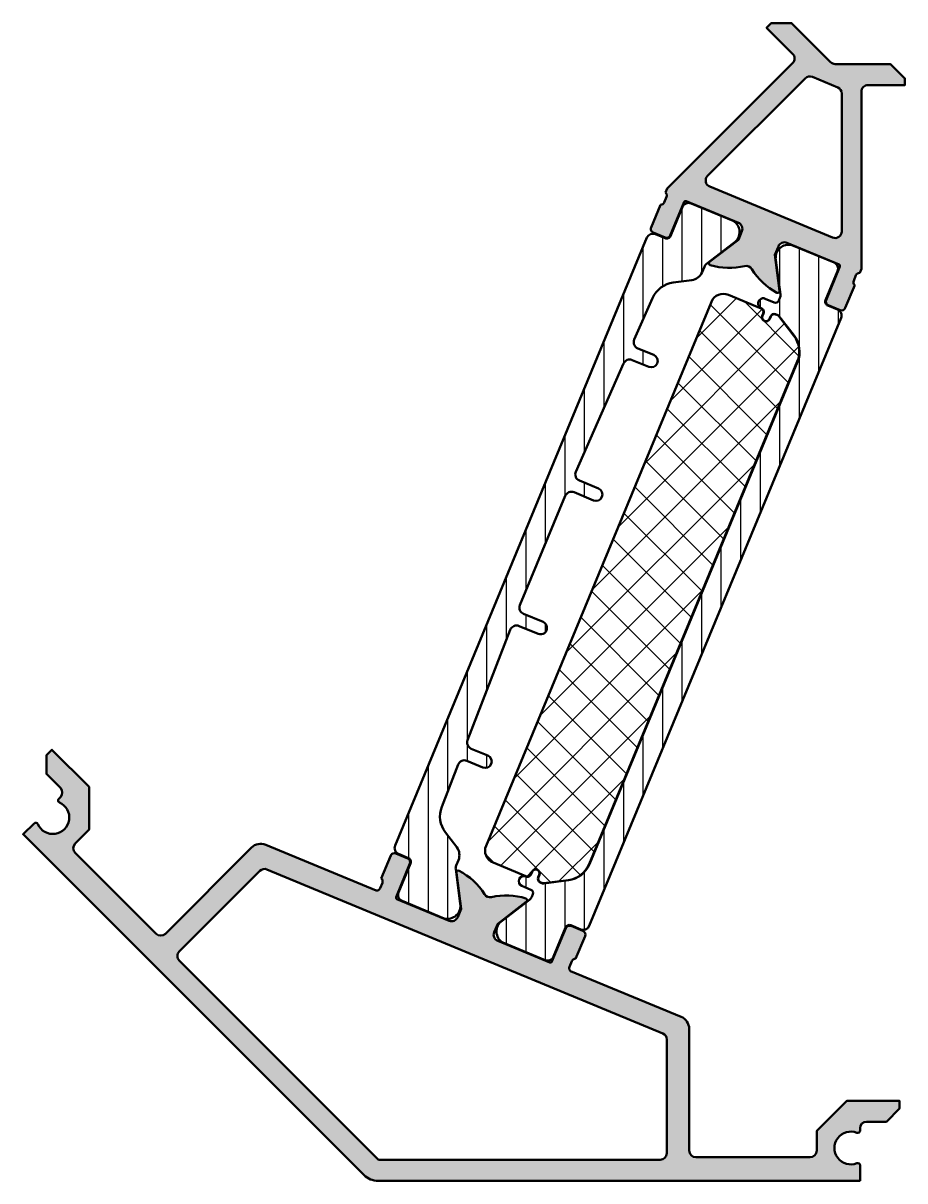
# Model space of a CAD drawing. Extents: x -26.4 to 40.7, y 0 to 88.1.
import ezdxf

# ---------------------------------------------------------------- set-up
doc = ezdxf.new("R2010")
doc.units = 0
for name, color, linetype, lineweight in [('0S-Alu contour', 7, 'Continuous', 50), ('0S-Alu hatch', 252, 'Continuous', 25), ('0S-Plastic contour', 254, 'Continuous', 50), ('0S-Plastic hatch', 253, 'Continuous', 25), ('0S-PT contour', 91, 'Continuous', 50), ('0S-PT hatch', 103, 'Continuous', 25)]:
    doc.layers.add(name, color=color, linetype=linetype, lineweight=lineweight)
pattern_1 = [(90, (0, 0), (-1.4859, 0), [])]

# ---------------------------------------------------------------- blocks, each defined once
blk = doc.blocks.new('445470__612EEEDC_A494_4BDE_9904_10E72010CEE4_')
at = {"layer": '0S-Alu hatch'}
h = blk.add_hatch(color=256, dxfattribs=at)
edge = h.paths.add_edge_path()
edge.add_line((37.30184719757453, -1.7197408e-09), (37.3018471975745, 1.174499798120635))
edge.add_arc((37.1263469974147, 1.174499798120635), 0.1755002001598029, 0, 111.5886820242371)
edge.add_ellipse((36.60184719757451, 2.499999998280259), major_axis=(-1.249999999999984, 0), ratio=1, start_angle=-111.58868202419109, end_angle=111.5886820242334, ccw=False)
edge.add_arc((37.12634699741399, 3.825500198440963), 0.1755002001605328, 248.4113179758086, 360)
edge.add_line((37.30184719757452, 3.825500198440948), (37.30184719757453, 3.999999998280287))
edge.add_ellipse((37.80184719757456, 3.999999998280244), major_axis=(-0.5000000000000214, 0), ratio=1, start_angle=270, end_angle=360, ccw=False)
edge.add_line((37.80184719757456, 4.499999998280266), (39.30184719757451, 4.499999998280259))
edge.add_line((39.30184719757451, 4.499999998280259), (40.30184719757452, 5.499999998280259))
edge.add_line((40.30184719757452, 5.499999998280259), (40.30184719757449, 6.099999998280267))
edge.add_line((40.30184719757449, 6.099999998280267), (36.30184719757446, 6.099999998280281))
edge.add_line((36.30184719757446, 6.099999998280281), (34.00184719757448, 3.799999998280284))
edge.add_line((34.00184719757448, 3.799999998280284), (34.00184719757455, 2.29999999828027))
edge.add_ellipse((33.50184719757456, 2.299999998280242), major_axis=(-0.4999999999999929, 0), ratio=1, start_angle=90, end_angle=180, ccw=False)
edge.add_line((33.50184719757456, 1.799999998280249), (24.80184719757443, 1.799999998280284))
edge.add_ellipse((24.80184719757443, 2.299999998280298), major_axis=(-0.5000000000000142, 0), ratio=1, start_angle=0, end_angle=90, ccw=False)
edge.add_line((24.30184719757442, 2.299999998280298), (24.30184719757437, 11.56371112071816))
edge.add_arc((23.30184719757438, 11.56371112071816), 0.9999999999999964, 0, 67.49999999999982)
edge.add_line((23.68453062993947, 12.48759065322945), (15.27616216438572, 15.97045090909206))
edge.add_ellipse((15.45137324213502, 16.18743830660126), major_axis=(-0.2788950563274437, 0), ratio=1, start_angle=-23.66458937425972, end_angle=51.08012358051002, ccw=False)
edge.add_line((15.19593023820536, 16.29938170384862), (15.36951314702523, 16.71844791651773))
edge.add_ellipse((15.6293199134585, 16.61695948393134), major_axis=(-0.2789255417371439, 0), ratio=1, start_angle=263.924594555353, end_angle=338.6628700729037, ccw=False)
edge.add_line((15.65884062186292, 16.89431843116157), (16.37828968423032, 18.63122211496552))
edge.add_arc((16.10112582447693, 18.74602714467504), 0.299999999999996, 337.5000000000021, 427.5000000000005)
edge.add_line((16.21593085418645, 19.02319100442842), (15.31055263843613, 19.39821094046938))
edge.add_arc((15.19574760872662, 19.121047080716), 0.2999999999999974, 67.50000000000145, 157.5000000000022)
edge.add_line((14.91858374897323, 19.23585211042551), (13.86237824101244, 16.68594644845342))
edge.add_ellipse((13.75151269711111, 16.73186846033722), major_axis=(-0.1199999999999743, 0), ratio=1, start_angle=67.49999999999812, end_angle=157.4999999999988, ccw=False)
edge.add_line((13.7055906852273, 16.62100291643589), (9.732884969317997, 18.26655150328267))
edge.add_ellipse((9.924226685500525, 18.72849126953828), major_axis=(-0.4999999999999637, 0), ratio=1, start_angle=-22.500000000009322, end_angle=67.5000000000004, ccw=False)
edge.add_line((9.462286919244946, 18.91983298572089), (9.730165321900598, 19.56654865847875))
edge.add_line((9.730165321900598, 19.56654865847875), (11.92219339370405, 21.248550956381))
edge.add_arc((11.83811139622709, 21.35812874889215), 0.1381197846484458, 307.499999999998, 432.5380794378074)
edge.add_arc((10.37919785081484, 16.72030053997366), 5.000000000000055, 72.53807943780286, 102.935708106938)
edge.add_ellipse((9.14798123110016, 22.08072082530007), major_axis=(-0.4999999999999933, 0), ratio=1, start_angle=32.06429189306078, end_angle=102.93570810693888, ccw=False)
edge.add_arc((4.486990076426141, 19.16093291244586), 4.999999999999917, 32.06429189306046, 62.46192056219539)
edge.add_arc((6.734822191804819, 23.4719803500761), 0.138119784648442, 62.46192056219066, 187.5000000000035)
edge.add_line((6.597884041061065, 23.45395210051568), (6.958526724366456, 20.71459895557416))
edge.add_line((6.958526724366456, 20.71459895557416), (6.690648321710997, 20.0678832828162))
edge.add_ellipse((6.228708555455351, 20.25922499899868), major_axis=(-0.4999999999999775, 0), ratio=1, start_angle=67.49999999999858, end_angle=157.5000000000073, ccw=False)
edge.add_line((6.037366839272802, 19.79728523274306), (2.064661123363523, 21.44283381958979))
edge.add_ellipse((2.110583135247327, 21.55369936349111), major_axis=(-0.1199999999999645, 0), ratio=1, start_angle=-22.499999999999375, end_angle=67.49999999999682, ccw=False)
edge.add_line((1.999717591346005, 21.59962137537491), (3.055923099306784, 24.14952703734699))
edge.add_arc((2.778759239553397, 24.26433206705652), 0.3000000000000014, 337.4999999999996, 427.4999999999995)
edge.add_line((2.893564269262927, 24.54149592680991), (1.988186053512609, 24.91651586285085))
edge.add_arc((1.873381023803094, 24.63935200309747), 0.299999999999996, 67.50000000000209, 157.4999999999984)
edge.add_line((1.596217164049714, 24.754157032807), (0.8767681016823189, 23.01725334900305))
edge.add_ellipse((0.7015200023712425, 22.8002566634956), major_axis=(-0.2789255417371498, 0), ratio=1, start_angle=156.3371299271302, end_angle=231.0754054446445, ccw=False)
edge.add_line((0.9569942876082674, 22.68830869604646), (0.7834113787879489, 22.26924248337629))
edge.add_ellipse((0.5236299632003238, 22.37071202835986), major_axis=(-0.2788950563274307, 0), ratio=1, start_angle=83.91987641948913, end_angle=158.66458937406, ccw=False)
edge.add_line((0.4940896442050797, 22.09338582693355), (-7.914278821348684, 25.57624608279618))
edge.add_arc((-8.296962253713783, 24.65236655028487), 1.000000000000021, 67.5, 134.999999999999)
edge.add_line((-9.004069034900333, 25.35947333147145), (-15.5545019885295, 18.80904037784248))
edge.add_ellipse((-15.90805537912277, 19.16259376843574), major_axis=(-0.499999999999984, 0), ratio=1, start_angle=45.000000000001194, end_angle=135.0000000000001, ccw=False)
edge.add_line((-16.26160876971602, 18.80904037784247), (-22.41343776603903, 24.96086937416548))
edge.add_ellipse((-22.05988437544577, 25.31442276475873), major_axis=(-0.4999999999999689, 0), ratio=1, start_angle=-45.000000000000625, end_angle=44.999999999998295, ccw=False)
edge.add_line((-22.41343776603902, 25.66797615535198), (-21.35277759425914, 26.72863632713184))
edge.add_line((-21.35277759425914, 26.72863632713184), (-21.35277759425912, 29.98132752058996))
edge.add_line((-21.35277759425912, 29.98132752058996), (-24.18120471900535, 32.80975464533617))
edge.add_line((-24.18120471900535, 32.80975464533617), (-24.60546878771724, 32.38549057662421))
edge.add_line((-24.60546878771724, 32.38549057662421), (-24.6054687877173, 30.97127701425116))
edge.add_line((-24.6054687877173, 30.97127701425116), (-23.54480861593748, 29.9106168424713))
edge.add_ellipse((-23.89836200653073, 29.55706345187805), major_axis=(-0.4999999999999638, 0), ratio=1, start_angle=135.0000000000001, end_angle=225, ccw=False)
edge.add_line((-23.54480861593748, 29.2035100612848), (-23.66819860771959, 29.0801200695027))
edge.add_arc((-23.5441012260865, 28.95602268786962), 0.1755002001604987, 135.0000000000032, 246.5886820241934)
edge.add_ellipse((-24.11049404088669, 27.6478751426744), major_axis=(-1.249999999999982, 0), ratio=1, start_angle=23.411317975768327, end_angle=246.5886820241943, ccw=False)
edge.add_arc((-25.41864158608166, 27.08148232787533), 0.1755002001598269, 23.41131797576902, 135)
edge.add_line((-25.54273896771427, 27.20557970950794), (-26.37323574068368, 26.37508293653859))
edge.add_line((-26.37323574068368, 26.37508293653859), (-0.4374926390484966, 0.4393398300393301))
edge.add_arc((0.623167532830766, 1.500000001719683), 1.499999999999981, 224.9999999946276, 269.9999999946272)
edge.add_line((0.6231675326901069, 1.7197026e-09), (37.30184719757453, -1.7197408e-09))
edge = h.paths.add_edge_path()
edge.add_line((-7.824060775207411, 23.69880980401664), (22.29318891375694, 11.22383652147067))
edge.add_ellipse((22.10184719757438, 10.76189675521499), major_axis=(-0.5000000000000416, 0), ratio=1, start_angle=180, end_angle=247.5000000000001, ccw=False)
edge.add_line((22.60184719757443, 10.76189675521497), (22.60184719757451, 2.099999998280281))
edge.add_ellipse((22.1018471975745, 2.099999998280267), major_axis=(-0.5000000000000142, 0), ratio=1, start_angle=90.0000000000004, end_angle=180, ccw=False)
edge.add_line((22.1018471975745, 1.599999998280253), (0.6645888973714911, 1.59999999828031))
edge.add_line((0.6645888973714911, 1.59999999828031), (-14.49384181674966, 16.7584307124015))
edge.add_ellipse((-14.14028842615641, 17.11198410299477), major_axis=(-0.4999999999999752, 0), ratio=1, start_angle=-45.000000000001194, end_angle=45.00000000000108, ccw=False)
edge.add_line((-14.49384181674966, 17.46553749358803), (-8.368955881983236, 23.59042342835427))
edge.add_ellipse((-8.01540249138996, 23.236870037761), major_axis=(-0.4999999999999991, 0), ratio=1, start_angle=247.4999999999995, end_angle=315.00000000000057, ccw=False)
at = {"layer": '0S-Alu contour', "color": 7}
for points in [[(-22.41343776603902, 25.66797615535198), (-21.35277759425914, 26.72863632713184), (-21.35277759425912, 29.98132752058996), (-24.18120471900535, 32.80975464533617), (-24.60546878771724, 32.38549057662421), (-24.6054687877173, 30.97127701425116), (-23.54480861593748, 29.9106168424713)], [(-23.54480861593748, 29.2035100612848), (-23.66819860771959, 29.0801200695027)], [(-25.54273896771427, 27.20557970950794), (-26.37323574068368, 26.37508293653859), (-0.4374926390484966, 0.4393398300393301)], [(0.4940896442050797, 22.09338582693355), (-7.914278821348684, 25.57624608279618)], [(-16.26160876971602, 18.80904037784247), (-22.41343776603903, 24.96086937416548)], [(-9.004069034900333, 25.35947333147145), (-15.5545019885295, 18.80904037784248)], [(1.596217164049714, 24.754157032807), (0.8767681016823189, 23.01725334900305)], [(2.893564269262927, 24.54149592680991), (1.988186053512609, 24.91651586285085)], [(1.999717591346005, 21.59962137537491), (3.055923099306784, 24.14952703734699)], [(-14.49384181674966, 17.46553749358803), (-8.368955881983236, 23.59042342835427)], [(-7.824060775207411, 23.69880980401664), (22.29318891375694, 11.22383652147067)], [(6.597884041061065, 23.45395210051568), (6.958526724366456, 20.71459895557416), (6.690648321710997, 20.0678832828162)], [(0.9569942876082674, 22.68830869604646), (0.7834113787879489, 22.26924248337629)], [(6.037366839272802, 19.79728523274306), (2.064661123363523, 21.44283381958979)], [(9.462286919244946, 18.91983298572089), (9.730165321900598, 19.56654865847875), (11.92219339370405, 21.248550956381)], [(16.21593085418645, 19.02319100442842), (15.31055263843613, 19.39821094046938)], [(14.91858374897323, 19.23585211042551), (13.86237824101244, 16.68594644845342)], [(15.65884062186292, 16.89431843116157), (16.37828968423032, 18.63122211496552)], [(13.7055906852273, 16.62100291643589), (9.732884969317997, 18.26655150328267)], [(22.1018471975745, 1.599999998280253), (0.6645888973714911, 1.59999999828031), (-14.49384181674966, 16.7584307124015)], [(15.19593023820536, 16.29938170384862), (15.36951314702523, 16.71844791651773)], [(23.68453062993947, 12.48759065322945), (15.27616216438572, 15.97045090909206)], [(24.30184719757442, 2.299999998280298), (24.30184719757437, 11.56371112071816)], [(22.60184719757443, 10.76189675521497), (22.60184719757451, 2.099999998280281)], [(37.80184719757456, 4.499999998280266), (39.30184719757451, 4.499999998280259), (40.30184719757452, 5.499999998280259), (40.30184719757449, 6.099999998280267), (36.30184719757446, 6.099999998280281), (34.00184719757448, 3.799999998280284), (34.00184719757455, 2.29999999828027)], [(37.30184719757452, 3.825500198440948), (37.30184719757453, 3.999999998280287)], [(33.50184719757456, 1.799999998280249), (24.80184719757443, 1.799999998280284)], [(37.30184719757453, -1.7197408e-09), (37.3018471975745, 1.174499798120635)], [(0.6231675326901069, 1.7197026e-09), (37.30184719757453, -1.7197408e-09)]]:
    blk.add_lwpolyline(points, dxfattribs=at)
for centre, radius, start, end in [((-23.5441012260865, 28.95602268786962), 0.1755002001604987, 135.0000000000032, 246.5886820241934), ((-25.41864158608166, 27.08148232787533), 0.1755002001598269, 23.41131797576902, 135), ((-8.296962253713783, 24.65236655028487), 1.000000000000021, 67.5, 134.999999999999), ((1.873381023803094, 24.63935200309747), 0.299999999999996, 67.50000000000209, 157.4999999999984), ((2.778759239553397, 24.26433206705652), 0.3000000000000014, 337.4999999999996, 67.49999999999957), ((6.734822191804819, 23.4719803500761), 0.138119784648442, 62.46192056219066, 187.5000000000035), ((4.486990076426141, 19.16093291244586), 4.999999999999917, 32.06429189306046, 62.46192056219539), ((10.37919785081484, 16.72030053997366), 5.000000000000055, 72.53807943780286, 102.935708106938), ((11.83811139622709, 21.35812874889215), 0.1381197846484458, 307.499999999998, 72.53807943780743), ((15.19574760872662, 19.121047080716), 0.2999999999999974, 67.50000000000145, 157.5000000000022), ((16.10112582447693, 18.74602714467504), 0.299999999999996, 337.5000000000021, 67.50000000000055), ((23.30184719757438, 11.56371112071816), 0.9999999999999964, 0, 67.49999999999982), ((37.12634699741399, 3.825500198440963), 0.1755002001605328, 248.4113179758086, 0), ((37.1263469974147, 1.174499798120635), 0.1755002001598029, 0, 111.5886820242371), ((0.623167532830766, 1.500000001719683), 1.499999999999981, 224.9999999946276, 269.9999999946272)]:
    blk.add_arc(centre, radius, start, end, dxfattribs=at)
at = {"layer": '0S-Alu contour', "color": 7, "extrusion": (0, 0, -1)}
for centre, radius, start, end in [((23.89836200653073, 29.55706345187805), 0.4999999999999638, 135, 225), ((24.11049404088669, 27.6478751426744), 1.249999999999982, 113.4113179758057, 336.5886820242317), ((22.05988437544577, 25.31442276475873), 0.4999999999999689, 315.0000000000017, 45.00000000000057), ((8.01540249138996, 23.236870037761), 0.4999999999999991, 44.99999999999942, 112.5000000000005), ((-0.7015200023712425, 22.8002566634956), 0.2789255417371498, 128.9245945553555, 203.6628700728698), ((-0.5236299632003238, 22.37071202835986), 0.2788950563274307, 201.33541062594, 276.0801235805109), ((-2.110583135247327, 21.55369936349111), 0.1199999999999645, 292.5000000000032, 22.49999999999946), ((-9.14798123110016, 22.08072082530007), 0.4999999999999933, 257.0642918930611, 327.9357081069392), ((-6.228708555455351, 20.25922499899868), 0.4999999999999775, 202.4999999999928, 292.5000000000014), ((15.90805537912277, 19.16259376843574), 0.499999999999984, 225, 314.9999999999988), ((-9.924226685500525, 18.72849126953828), 0.4999999999999637, 292.4999999999996, 22.5000000000093), ((14.14028842615641, 17.11198410299477), 0.4999999999999752, 314.999999999999, 45.00000000000115), ((-15.6293199134585, 16.61695948393134), 0.2789255417371439, 21.33712992709635, 96.07540544464699), ((-13.75151269711111, 16.73186846033722), 0.1199999999999743, 202.5000000000012, 292.5000000000019), ((-15.45137324213502, 16.18743830660126), 0.2788950563274437, 308.91987641949, 23.66458937425974), ((-22.10184719757438, 10.76189675521499), 0.5000000000000416, 112.4999999999999, 180), ((-37.80184719757456, 3.999999998280244), 0.5000000000000214, 0, 90), ((-36.60184719757451, 2.499999998280259), 1.249999999999984, 248.4113179757666, 111.5886820241911), ((-22.1018471975745, 2.099999998280267), 0.5000000000000142, 180, 269.9999999999996), ((-24.80184719757443, 2.299999998280298), 0.5000000000000142, 270, 0), ((-33.50184719757456, 2.299999998280242), 0.4999999999999929, 180, 270)]:
    blk.add_arc(centre, radius, start, end, dxfattribs=at)
blk = doc.blocks.new('284517__4E963ACB_B094_4B9B_B67B_6911FB7CF25E___5417CC30_965D_4695_A82A_394EE7620A65_')
at = {"layer": '0S-Plastic hatch'}
h = blk.add_hatch(dxfattribs=at)
h.set_pattern_fill('ANSI31', color=256, scale=0.4680000000000001, angle=45, style=0)
h.set_pattern_definition(pattern_1)
edge = h.paths.add_edge_path()
edge.add_line((15.29909039371573, 19.44986533499563), (16.04774140211908, 19.13976393382293))
edge.add_arc((16.2352552588038, 19.59246242976407), 0.489997321090783, 247.4999999999999, 337.4999999999986)
edge.add_line((16.68795375474493, 19.40494857307934), (35.85274439404315, 65.67284605451376))
edge.add_arc((35.40004589810204, 65.86035991119851), 0.4899973210907717, 337.4999999999944, 427.4999999999951)
edge.add_line((35.5875597547868, 66.31305840713962), (34.83890874637534, 66.62315980830014))
edge.add_ellipse((34.95754151400588, 66.90956283758774), major_axis=(-0.3100006915166248, 0), ratio=1, start_angle=-22.50012782827997, end_angle=67.499872173126, ccw=False)
edge.add_line((34.67113848472121, 67.0281956052253), (35.58988427656291, 69.24537672832246))
edge.add_arc((35.13718801193278, 69.43289246073645), 0.4899959774455709, 337.4996975186377, 427.5000000000003)
edge.add_line((35.32470135442674, 69.8855897153113), (32.11345580510255, 71.21573117394408))
edge.add_arc((31.86931113364147, 70.25631176625886), 0.989996070924472, 75.72289635889807, 190.2407569883852)
edge.add_line((30.89508630316341, 70.0803055160122), (31.23931929704117, 67.4655951378137))
edge.add_ellipse((30.73368241389606, 67.39902680977832), major_axis=(-0.5099999998962007, 0), ratio=1, start_angle=157.494256179853, end_angle=187.4999966024694, ccw=False)
edge.add_line((31.20484140764461, 67.20381102531411), (31.11841690134933, 66.99522295356851))
edge.add_ellipse((30.87821819859439, 67.09474472608052), major_axis=(-0.2600000000174774, 0), ratio=1, start_angle=67.50000000000279, end_angle=157.4942561767258, ccw=False)
edge.add_line((30.77872050617278, 66.85453604761143), (30.08543517100369, 67.14170423603282))
edge.add_arc((29.93647217282413, 66.78207574553593), 0.3892590731167533, 67.50000000000209, 247.5000000000021)
edge.add_ellipse((29.66831022972578, 66.13467554559547), major_axis=(-0.3114818537665237, 0), ratio=1, start_angle=157.5000000000015, end_angle=247.500000000005, ccw=False)
edge.add_line((29.95608193916935, 66.01547660067666), (29.87932681879703, 65.83017334809223))
edge.add_arc((30.1467245371431, 65.71941358660565), 0.2894292047137663, 157.4999999999999, 337.5)
edge.add_line((30.41412225548917, 65.6086538251191), (30.49087737586151, 65.79395707770362))
edge.add_ellipse((30.77728003093996, 65.67532521367046), major_axis=(-0.3099999999999463, 0), ratio=1, start_angle=250.8384387200577, end_angle=337.49999999999903, ccw=False)
edge.add_line((30.87903226325153, 65.96815021810072), (31.04822385440067, 65.8980687664073))
edge.add_ellipse((30.96786033360406, 65.7040540645799), major_axis=(-0.2100000000000039, 0), ratio=1, start_angle=217.5000000000032, end_angle=247.50000000001802, ccw=False)
edge.add_line((31.13446453506522, 65.83189396467175), (32.28375777077687, 64.33410585905762))
edge.add_ellipse((30.68911755679154, 63.11049538675008), major_axis=(-2.009999999999958, 0), ratio=1, start_angle=157.4999999999999, end_angle=217.5000000000011, ccw=False)
edge.add_line((32.54611541713919, 62.34130168769626), (16.70557159589068, 24.09884595907297))
edge.add_ellipse((14.8485737355431, 24.86803965812676), major_axis=(-2.009999999999884, 0), ratio=1, start_angle=97.50000000000318, end_angle=157.4999999999998, ccw=False)
edge.add_line((15.11093138190551, 22.87523548676553), (13.23916221510175, 22.62881240104863))
edge.add_ellipse((13.2117517147355, 22.83701582193728), major_axis=(-0.2100000000001615, 0), ratio=1, start_angle=67.49999999998317, end_angle=97.50000000000432, ccw=False)
edge.add_line((13.13138819393872, 22.64300112010979), (12.96219660278944, 22.71308257180336))
edge.add_ellipse((13.09730545565468, 22.99209081160537), major_axis=(-0.3099999999999619, 0), ratio=1, start_angle=-22.49999999999409, end_angle=64.16156127994361, ccw=False)
edge.add_line((12.8109028005762, 23.11072267563851), (12.88765792094853, 23.29602592822302))
edge.add_arc((12.62026020260247, 23.40678568970957), 0.289429204713751, 337.5000000000017, 517.5000000000017)
edge.add_line((12.35286248425641, 23.51754545119612), (12.27610736388413, 23.33224219861179))
edge.add_ellipse((11.98833565444052, 23.45144114353062), major_axis=(-0.3114818537665649, 0), ratio=1, start_angle=67.4999999999975, end_angle=157.5000000000004, ccw=False)
edge.add_arc((11.72017371134209, 22.80404094359013), 0.3892590731167656, 67.49999999999775, 247.4999999999977)
edge.add_line((11.5712107131625, 22.44441245309324), (12.2644960483316, 22.15724426467177))
edge.add_ellipse((12.16499835587363, 21.91703558618764), major_axis=(-0.2600000000452955, 0), ratio=1, start_angle=157.5057438171432, end_angle=247.49999999386608, ccw=False)
edge.add_line((12.40521700765786, 21.81756197482001), (12.31883432217464, 21.60895658049837))
edge.add_ellipse((11.8476361975822, 21.80407789501972), major_axis=(-0.5099999999999706, 0), ratio=1, start_angle=127.5000034006529, end_angle=157.5057438232705, ccw=False)
edge.add_line((12.1581045503913, 21.39946770989832), (10.06581562684925, 19.79399775491448))
edge.add_arc((10.63024139779992, 18.98066155780246), 0.9899960709244764, 124.7592430116108, 239.277103641104)
edge.add_line((10.12446578140444, 18.12961323584555), (13.33571133072325, 16.79947177719992))
edge.add_arc((13.52322467322221, 17.25216903176272), 0.48999597743637, 247.4999999989208, 337.5079248046971)
edge.add_line((13.97594785916641, 17.06471830540415), (14.8940394690408, 19.28205492967569))
edge.add_ellipse((15.18045852968002, 19.16346267991818), major_axis=(-0.3099999999999974, 0), ratio=1, start_angle=247.4999999994923, end_angle=337.5079247372722, ccw=False)
at = {"layer": '0S-Plastic contour', "color": 7}
for points in [[(35.32470135442674, 69.8855897153113), (32.11345580510255, 71.21573117394408)], [(30.89508630316341, 70.0803055160122), (31.23931929704117, 67.4655951378137)], [(34.67113848472121, 67.0281956052253), (35.58988427656291, 69.24537672832246)], [(30.77872050617278, 66.85453604761143), (30.08543517100369, 67.14170423603282)], [(31.20484140764461, 67.20381102531411), (31.11841690134933, 66.99522295356851)], [(35.5875597547868, 66.31305840713962), (34.83890874637534, 66.62315980830014)], [(16.68795375474493, 19.40494857307934), (35.85274439404315, 65.67284605451376)], [(29.95608193916935, 66.01547660067666), (29.87932681879703, 65.83017334809223)], [(30.41412225548917, 65.6086538251191), (30.49087737586151, 65.79395707770362)], [(30.87903226325153, 65.96815021810072), (31.04822385440067, 65.8980687664073)], [(31.13446453506522, 65.83189396467175), (32.28375777077687, 64.33410585905762)], [(32.54611541713919, 62.34130168769626), (16.70557159589068, 24.09884595907297)], [(12.35286248425641, 23.51754545119612), (12.27610736388413, 23.33224219861179)], [(12.8109028005762, 23.11072267563851), (12.88765792094853, 23.29602592822302)], [(11.5712107131625, 22.44441245309324), (12.2644960483316, 22.15724426467177)], [(13.13138819393872, 22.64300112010979), (12.96219660278944, 22.71308257180336)], [(15.11093138190551, 22.87523548676553), (13.23916221510175, 22.62881240104863)], [(12.1581045503913, 21.39946770989832), (10.06581562684925, 19.79399775491448)], [(12.40521700765786, 21.81756197482001), (12.31883432217464, 21.60895658049837)], [(15.29909039371573, 19.44986533499563), (16.04774140211908, 19.13976393382293)], [(13.97594785916641, 17.06471830540415), (14.8940394690408, 19.28205492967569)], [(10.12446578140444, 18.12961323584555), (13.33571133072325, 16.79947177719992)]]:
    blk.add_lwpolyline(points, dxfattribs=at)
for centre, radius, start, end in [((31.86931113364147, 70.25631176625886), 0.989996070924472, 75.72289635889807, 190.2407569883852), ((35.13718801193278, 69.43289246073645), 0.4899959774455709, 337.4996975186377, 67.50000000000026), ((29.93647217282413, 66.78207574553593), 0.3892590731167533, 67.50000000000209, 247.5000000000021), ((35.40004589810204, 65.86035991119851), 0.4899973210907717, 337.4999999999944, 67.49999999999518), ((30.1467245371431, 65.71941358660565), 0.2894292047137663, 157.4999999999999, 337.5), ((11.72017371134209, 22.80404094359013), 0.3892590731167656, 67.49999999999775, 247.4999999999977), ((12.62026020260247, 23.40678568970957), 0.289429204713751, 337.5000000000017, 157.5000000000017), ((10.63024139779992, 18.98066155780246), 0.9899960709244764, 124.7592430116108, 239.277103641104), ((16.2352552588038, 19.59246242976407), 0.489997321090783, 247.4999999999999, 337.4999999999986), ((13.52322467322221, 17.25216903176272), 0.48999597743637, 247.4999999989208, 337.5079248046971)]:
    blk.add_arc(centre, radius, start, end, dxfattribs=at)
at = {"layer": '0S-Plastic contour', "color": 7, "extrusion": (0, 0, -1)}
for centre, radius, start, end in [((-30.87821819859439, 67.09474472608052), 0.2600000000174774, 202.5057438232743, 292.4999999999972), ((-30.73368241389606, 67.39902680977832), 0.5099999998962009, 172.5000033975306, 202.5057438201471), ((-34.95754151400588, 66.90956283758774), 0.3100006915166248, 292.500127826874, 22.50012782828004), ((-29.66831022972578, 66.13467554559547), 0.3114818537665237, 112.499999999995, 202.4999999999986), ((-30.77728003093996, 65.67532521367046), 0.3099999999999463, 22.50000000000097, 109.1615612799423), ((-30.96786033360406, 65.7040540645799), 0.2100000000000039, 112.499999999982, 142.4999999999968), ((-30.68911755679154, 63.11049538675008), 2.009999999999958, 142.4999999999989, 202.5000000000001), ((-14.8485737355431, 24.86803965812676), 2.009999999999884, 202.5000000000002, 262.4999999999968), ((-11.98833565444052, 23.45144114353062), 0.3114818537665649, 202.4999999999997, 292.5000000000025), ((-13.09730545565468, 22.99209081160537), 0.3099999999999619, 295.8384387200565, 22.4999999999941), ((-12.16499835587363, 21.91703558618764), 0.2600000000452955, 112.5000000061339, 202.4942561828568), ((-13.2117517147355, 22.83701582193728), 0.2100000000001616, 262.4999999999957, 292.5000000000168), ((-11.8476361975822, 21.80407789501972), 0.5099999999999706, 202.4942561767295, 232.4999965993471), ((-15.18045852968002, 19.16346267991818), 0.3099999999999974, 22.49207526272778, 112.5000000005077)]:
    blk.add_arc(centre, radius, start, end, dxfattribs=at)
blk = doc.blocks.new('284517__A78EB469_447B_47BA_BA79_499A4D5470E5___20E9A0BC_0F23_4A00_B662_1CAFE9FAD581_')
at = {"layer": '0S-Plastic hatch'}
h = blk.add_hatch(dxfattribs=at)
h.set_pattern_fill('ANSI31', color=256, scale=0.4680000000000001, angle=45, style=0)
h.set_pattern_definition(pattern_1)
edge = h.paths.add_edge_path()
edge.add_line((2.936919923034622, 24.56683203263161), (2.18826891462601, 24.87693343379876))
edge.add_ellipse((2.375783796484927, 25.32963440472937), major_axis=(-0.4900000000000861, 0), ratio=1, start_angle=-22.500000000000398, end_angle=67.50000000000131, ccw=False)
edge.add_line((1.923082825554318, 25.5171492865883), (21.08787141449852, 71.78504181803066))
edge.add_ellipse((21.54057238542905, 71.59752693617177), major_axis=(-0.4899999999999931, 0), ratio=1, start_angle=247.50000000000142, end_angle=337.5000000000004, ccw=False)
edge.add_line((21.72808726728792, 72.0502279071023), (22.47673827569652, 71.74012650593521))
edge.add_arc((22.59537013972968, 72.02652916101371), 0.3099999999999988, 247.5000000000031, 337.5000000001623)
edge.add_line((22.88177279480851, 71.90789729698135), (23.79990378997426, 74.12533602631656))
edge.add_ellipse((24.25260115813655, 73.93782471067867), major_axis=(-0.4899953067462217, 0), ratio=1, start_angle=247.4999215632752, end_angle=337.500224044883, ccw=False)
edge.add_line((24.44011486369705, 74.39052108890618), (27.65136041301591, 73.06037963026054))
edge.add_ellipse((27.1455847966204, 72.20933130830366), major_axis=(-0.9899960709244631, 0), ratio=1, start_angle=124.75924301161521, end_angle=239.27710364110192, ccw=False)
edge.add_line((27.71001056757112, 71.3959951111917), (25.61772163823058, 69.79052515175847))
edge.add_arc((25.92818999103985, 69.38591496663688), 0.5100000000002326, 127.5000034006559, 158.0398516222782)
edge.add_line((25.45519345674219, 69.57663538647344), (25.28202968370779, 69.15858105710204))
edge.add_ellipse((24.36738894652159, 69.53743765514344), major_axis=(-0.990000000000011, 0), ratio=1, start_angle=97.49999999999972, end_angle=157.500000000003, ccw=False)
edge.add_line((24.49660987681943, 68.55590724238336), (23.09208131652804, 68.37099754948817))
edge.add_arc((23.35443896289034, 66.37819337812682), 2.009999999999982, 97.49999999999987, 156.1586049342215)
edge.add_line((21.51595653293876, 67.19064790285992), (20.12218731269458, 64.03672341254094))
edge.add_arc((20.58866792924945, 63.83057823462358), 0.5099999999999861, 156.1586049342215, 247.5000000000005)
edge.add_line((20.39349937874327, 63.35939967304284), (21.6011600173782, 62.8591702577761))
edge.add_ellipse((21.4136451355193, 62.40646928684556), major_axis=(-0.4900000000000057, 0), ratio=1, start_angle=67.50000000000011, end_angle=247.5000000000001, ccw=False)
edge.add_line((21.22613025366041, 61.95376831591502), (19.97520241703509, 62.47191959139526))
edge.add_arc((19.7800338665289, 62.0007410298145), 0.5099999999999981, 67.50000000000077, 156.1586049342204)
edge.add_line((19.31355324997402, 62.20688620773187), (15.67469996773147, 53.972618786091))
edge.add_arc((16.14118058428634, 53.76647360817365), 0.5099999999999926, 156.1586049342218, 247.5000000000008)
edge.add_line((15.94601203378016, 53.29529504659291), (17.39164226136225, 52.69649540015191))
edge.add_ellipse((17.20412737950335, 52.24379442922138), major_axis=(-0.4899999999999978, 0), ratio=1, start_angle=67.50000000000023, end_angle=247.5000000000002, ccw=False)
edge.add_line((17.01661249764446, 51.79109345829086), (15.53840524562635, 52.40338695007501))
edge.add_arc((15.34323669512016, 51.93220838849424), 0.510000000000006, 67.50000000000068, 157.5000000000002)
edge.add_line((14.8720581335394, 52.12737693900044), (11.42790724225363, 43.81246114639885))
edge.add_arc((11.89908580383439, 43.61729259589266), 0.5100000000000042, 157.5000000000001, 247.5000000000007)
edge.add_line((11.7039172533282, 43.14611403431189), (13.18212450534631, 42.53382054252774))
edge.add_ellipse((12.99460962348742, 42.08111957159721), major_axis=(-0.4899999999999964, 0), ratio=1, start_angle=67.50000000000051, end_angle=247.5000000000006, ccw=False)
edge.add_line((12.80709474162853, 41.62841860066668), (11.3614645140464, 42.22721824710768))
edge.add_arc((11.16629596354022, 41.75603968552695), 0.5099999999999599, 67.50000000000071, 158.8413950657793)
edge.add_line((10.69067770306795, 41.9401246395707), (7.441229202738944, 33.54456047600832))
edge.add_arc((7.916847463211257, 33.36047552196455), 0.5100000000000027, 158.8413950657795, 247.5000000000004)
edge.add_line((7.721678912705065, 32.8892969603838), (8.97260674933037, 32.37114568490357))
edge.add_ellipse((8.785091867471479, 31.91844471397303), major_axis=(-0.4900000000000043, 0), ratio=1, start_angle=67.50000000000051, end_angle=247.5000000000005, ccw=False)
edge.add_line((8.597576985612587, 31.4657437430425), (7.389916346977666, 31.96597315830923))
edge.add_arc((7.194747796471474, 31.49479459672849), 0.5099999999999929, 67.50000000000007, 158.841395065779)
edge.add_line((6.719129535999171, 31.67887955077225), (5.474511808588057, 28.46317448927361))
edge.add_arc((7.349007305743813, 27.73766319980694), 2.010000000000196, 158.8413950657792, 217.5000000000018)
edge.add_line((5.754367091758313, 26.51405272749924), (6.616767863357146, 25.39015016039387))
edge.add_ellipse((5.831348056468871, 24.78747634567522), major_axis=(-0.9899999999999668, 0), ratio=1, start_angle=157.5000000000011, end_angle=217.5000000000021, ccw=False)
edge.add_line((6.745988793655021, 24.40861974763381), (6.572825020620302, 23.9905654182617))
edge.add_arc((7.042143779677107, 23.79096606355992), 0.5099999999999869, 156.9601483777894, 187.4999965993449)
edge.add_line((6.53650689642547, 23.72439773553857), (6.880739891257241, 21.10968735009372))
edge.add_ellipse((5.906515060779166, 20.93368109984714), major_axis=(-0.989996070924474, 0), ratio=1, start_angle=75.7228963588937, end_angle=190.2407569883805, ccw=False)
edge.add_line((5.662370389318013, 19.97426169216193), (2.451124839993883, 21.30440315079466))
edge.add_ellipse((2.638638182487841, 21.75710040536949), major_axis=(-0.4899959774455747, 0), ratio=1, start_angle=-22.50798876117568, end_angle=67.50000000000028, ccw=False)
edge.add_line((2.18596707733348, 21.94467686570281), (3.104674170565604, 24.16175758181726))
edge.add_arc((2.818288058981283, 24.28042937754475), 0.3100000000154408, 337.4920113055858, 427.4999999971488)
at = {"layer": '0S-Plastic contour', "color": 7}
for points in [[(22.88177279480851, 71.90789729698135), (23.79990378997426, 74.12533602631656)], [(24.44011486369705, 74.39052108890618), (27.65136041301591, 73.06037963026054)], [(1.923082825554318, 25.5171492865883), (21.08787141449852, 71.78504181803066)], [(21.72808726728792, 72.0502279071023), (22.47673827569652, 71.74012650593521)], [(27.71001056757112, 71.3959951111917), (25.61772163823058, 69.79052515175847)], [(25.45519345674219, 69.57663538647344), (25.28202968370779, 69.15858105710204)], [(24.49660987681943, 68.55590724238336), (23.09208131652804, 68.37099754948817)], [(21.51595653293876, 67.19064790285992), (20.12218731269458, 64.03672341254094)], [(20.39349937874327, 63.35939967304284), (21.6011600173782, 62.8591702577761)], [(19.31355324997402, 62.20688620773187), (15.67469996773147, 53.972618786091)], [(21.22613025366041, 61.95376831591502), (19.97520241703509, 62.47191959139526)], [(15.94601203378016, 53.29529504659291), (17.39164226136225, 52.69649540015191)], [(14.8720581335394, 52.12737693900044), (11.42790724225363, 43.81246114639885)], [(17.01661249764446, 51.79109345829086), (15.53840524562635, 52.40338695007501)], [(11.7039172533282, 43.14611403431189), (13.18212450534631, 42.53382054252774)], [(10.69067770306795, 41.9401246395707), (7.441229202738944, 33.54456047600832)], [(12.80709474162853, 41.62841860066668), (11.3614645140464, 42.22721824710768)], [(7.721678912705065, 32.8892969603838), (8.97260674933037, 32.37114568490357)], [(8.597576985612587, 31.4657437430425), (7.389916346977666, 31.96597315830923)], [(6.719129535999171, 31.67887955077225), (5.474511808588057, 28.46317448927361)], [(5.754367091758313, 26.51405272749924), (6.616767863357146, 25.39015016039387)], [(2.936919923034622, 24.56683203263161), (2.18826891462601, 24.87693343379876)], [(2.18596707733348, 21.94467686570281), (3.104674170565604, 24.16175758181726)], [(6.745988793655021, 24.40861974763381), (6.572825020620302, 23.9905654182617)], [(6.53650689642547, 23.72439773553857), (6.880739891257241, 21.10968735009372)], [(5.662370389318013, 19.97426169216193), (2.451124839993883, 21.30440315079466)]]:
    blk.add_lwpolyline(points, dxfattribs=at)
at = {"layer": '0S-Plastic contour', "color": 7, "extrusion": (0, 0, -1)}
for centre, radius, start, end in [((-24.25260115813655, 73.93782471067867), 0.4899953067462217, 22.49977595511702, 112.5000784367248), ((-27.1455847966204, 72.20933130830366), 0.9899960709244631, 120.7228963588981, 235.2407569883848), ((-21.54057238542905, 71.59752693617177), 0.4899999999999931, 22.4999999999996, 112.4999999999986), ((-24.36738894652159, 69.53743765514344), 0.990000000000011, 202.499999999997, 262.5000000000003), ((-21.4136451355193, 62.40646928684556), 0.4900000000000058, 112.4999999999999, 292.4999999999999), ((-17.20412737950335, 52.24379442922138), 0.4899999999999978, 112.4999999999998, 292.4999999999998), ((-12.99460962348742, 42.08111957159721), 0.4899999999999965, 112.4999999999994, 292.4999999999995), ((-8.785091867471479, 31.91844471397303), 0.4900000000000043, 112.4999999999995, 292.4999999999995), ((-2.375783796484927, 25.32963440472937), 0.4900000000000861, 292.4999999999987, 22.50000000000051), ((-5.831348056468871, 24.78747634567522), 0.9899999999999669, 142.4999999999979, 202.4999999999989), ((-2.638638182487841, 21.75710040536949), 0.4899959774455747, 292.4999999999997, 22.50798876117571), ((-5.906515060779166, 20.93368109984714), 0.989996070924474, 169.7592430116195, 284.2771036411063)]:
    blk.add_arc(centre, radius, start, end, dxfattribs=at)
at = {"layer": '0S-Plastic contour', "color": 7}
for centre, radius, start, end in [((22.59537013972968, 72.02652916101371), 0.3099999999999988, 247.5000000000031, 337.5000000001623), ((25.92818999103985, 69.38591496663688), 0.5100000000002326, 127.5000034006559, 158.0398516222782), ((23.35443896289034, 66.37819337812682), 2.009999999999982, 97.49999999999987, 156.1586049342215), ((20.58866792924945, 63.83057823462358), 0.5099999999999861, 156.1586049342215, 247.5000000000005), ((19.7800338665289, 62.0007410298145), 0.5099999999999981, 67.50000000000077, 156.1586049342204), ((16.14118058428634, 53.76647360817365), 0.5099999999999926, 156.1586049342218, 247.5000000000008), ((15.34323669512016, 51.93220838849424), 0.510000000000006, 67.50000000000068, 157.5000000000002), ((11.89908580383439, 43.61729259589266), 0.5100000000000042, 157.5000000000001, 247.5000000000007), ((11.16629596354022, 41.75603968552695), 0.5099999999999599, 67.50000000000071, 158.8413950657793), ((7.916847463211257, 33.36047552196455), 0.5100000000000027, 158.8413950657795, 247.5000000000004), ((7.194747796471474, 31.49479459672849), 0.5099999999999929, 67.50000000000007, 158.841395065779), ((7.349007305743813, 27.73766319980694), 2.010000000000196, 158.8413950657792, 217.5000000000018), ((2.818288058981283, 24.28042937754475), 0.3100000000154408, 337.4920113055858, 67.49999999714878), ((7.042143779677107, 23.79096606355992), 0.5099999999999869, 156.9601483777894, 187.4999965993449)]:
    blk.add_arc(centre, radius, start, end, dxfattribs=at)
blk = doc.blocks.new('441710__EE6AA5A0_FCCE_406A_9F2F_3A34625D975B_')
at = {"layer": '0S-PT hatch'}
h = blk.add_hatch(dxfattribs=at)
h.set_pattern_fill('ANSI37', color=256, scale=0.625, angle=90, style=0)
h.set_pattern_definition([(135, (0, 0), (-1.403165018917055, -1.403165018917055), []), (225, (0, 0), (1.403165018917055, -1.403165018917055), [])])
edge = h.paths.add_edge_path()
edge.add_line((11.87727965199839, 23.18332823623868), (9.383180600021603, 24.21641788941835))
edge.add_ellipse((9.762037198047066, 25.1310586266111), major_axis=(-0.9899999999999671, 0), ratio=1, start_angle=-22.499999999999773, end_angle=67.50000000099988, ccw=False)
edge.add_line((8.847396460860923, 25.50991522465253), (25.99176984499293, 66.90009396701217))
edge.add_ellipse((26.9064105821791, 66.52123736897072), major_axis=(-0.9900000000000032, 0), ratio=1, start_angle=247.49999999999972, end_angle=337.49999999999926, ccw=False)
edge.add_line((27.28526718022054, 67.43587810615689), (29.78073528655568, 66.40222137204336))
edge.add_ellipse((29.6697570911698, 66.13429630761507), major_axis=(-0.2899999999999987, 0), ratio=1, start_angle=157.4999999999985, end_angle=247.4999999999985, ccw=False)
edge.add_line((29.93768215559807, 66.0233181122292), (29.86092703522574, 65.83801485964474))
edge.add_arc((30.14680234422203, 65.71960142951087), 0.3094292047137642, 157.4999999999986, 337.4999999999986)
edge.add_line((30.43267765321832, 65.601187999377), (30.50943277359065, 65.78649125196148))
edge.add_ellipse((30.77735783801891, 65.67551305657561), major_axis=(-0.2899999999999899, 0), ratio=1, start_angle=250.95167180618472, end_angle=337.5000000000008, ccw=False)
edge.add_line((30.87200385341346, 65.94963370842426), (31.04064799283248, 65.87977901866216))
edge.add_ellipse((30.96793814068312, 65.70424190748503), major_axis=(-0.1899999999999897, 0), ratio=1, start_angle=217.5000000000004, end_angle=247.50000000000028, ccw=False)
edge.add_line((31.11867527533844, 65.81990657899668), (32.26796851104999, 64.32211847338264))
edge.add_ellipse((30.68919536387046, 63.11068322965531), major_axis=(-1.989999999999975, 0), ratio=1, start_angle=157.5, end_angle=217.5000000000005, ccw=False)
edge.add_line((32.5277156335679, 62.34914319924879), (16.68717181231939, 24.10668747062551))
edge.add_ellipse((14.84865154262195, 24.86822750103203), major_axis=(-1.989999999999976, 0), ratio=1, start_angle=97.4999999999992, end_angle=157.5000000000001, ccw=False)
edge.add_line((15.10839866513982, 22.89525222689816), (13.23662949833612, 22.64882914118139))
edge.add_ellipse((13.21182952181433, 22.83720366484237), major_axis=(-0.1899999999999495, 0), ratio=1, start_angle=67.4999999999963, end_angle=97.49999999999642, ccw=False)
edge.add_line((13.13911966966497, 22.66166655366528), (12.97047553024603, 22.73152124342735))
edge.add_ellipse((13.09738326273366, 22.99227865451062), major_axis=(-0.289999999999995, 0), ratio=1, start_angle=-22.500000000000284, end_angle=64.04832819382841, ccw=False)
edge.add_line((12.82945819830539, 23.10325684989649), (12.90621331867772, 23.28856010248095))
edge.add_arc((12.61984132540409, 23.40717926597871), 0.309966811901566, 337.5000000000001, 517.5000000000002)
edge.add_line((12.33346933213045, 23.52579842947646), (12.25671421177617, 23.34049517693558))
edge.add_ellipse((11.98841346153746, 23.45162898647933), major_axis=(-0.2904066393909766, 0), ratio=1, start_angle=67.50000000099948, end_angle=157.4999999999996, ccw=False)
at = {"layer": '0S-PT contour', "color": 7}
for points in [[(27.28526718022054, 67.43587810615689), (29.78073528655568, 66.40222137204336)], [(8.847396460860923, 25.50991522465253), (25.99176984499293, 66.90009396701217)], [(29.93768215559807, 66.0233181122292), (29.86092703522574, 65.83801485964474)], [(30.43267765321832, 65.601187999377), (30.50943277359065, 65.78649125196148)], [(30.87200385341346, 65.94963370842426), (31.04064799283248, 65.87977901866216)], [(31.11867527533844, 65.81990657899668), (32.26796851104999, 64.32211847338264)], [(32.5277156335679, 62.34914319924879), (16.68717181231939, 24.10668747062551)], [(11.87727965199839, 23.18332823623868), (9.383180600021603, 24.21641788941835)], [(12.33346933213045, 23.52579842947646), (12.25671421177617, 23.34049517693558)], [(12.82945819830539, 23.10325684989649), (12.90621331867772, 23.28856010248095)], [(13.13911966966497, 22.66166655366528), (12.97047553024603, 22.73152124342735)], [(15.10839866513982, 22.89525222689816), (13.23662949833612, 22.64882914118139)]]:
    blk.add_lwpolyline(points, dxfattribs=at)
at = {"layer": '0S-PT contour', "color": 7, "extrusion": (0, 0, -1)}
for centre, radius, start, end in [((-26.9064105821791, 66.52123736897072), 0.9900000000000032, 22.50000000000074, 112.5000000000003), ((-29.6697570911698, 66.13429630761507), 0.2899999999999987, 112.5000000000015, 202.5000000000015), ((-30.77735783801891, 65.67551305657561), 0.2899999999999899, 22.49999999999922, 109.0483281938153), ((-30.96793814068312, 65.70424190748503), 0.1899999999999897, 112.4999999999997, 142.4999999999996), ((-30.68919536387046, 63.11068322965531), 1.989999999999975, 142.4999999999995, 202.5000000000001), ((-9.762037198047066, 25.1310586266111), 0.9899999999999671, 292.4999999990001, 22.4999999999998), ((-14.84865154262195, 24.86822750103203), 1.989999999999976, 202.4999999999999, 262.5000000000008), ((-11.98841346153746, 23.45162898647933), 0.2904066393909766, 202.5000000000004, 292.4999999990005), ((-13.09738326273366, 22.99227865451062), 0.289999999999995, 295.9516718061716, 22.50000000000029), ((-13.21182952181433, 22.83720366484237), 0.1899999999999495, 262.5000000000036, 292.5000000000037)]:
    blk.add_arc(centre, radius, start, end, dxfattribs=at)
at = {"layer": '0S-PT contour', "color": 7}
for centre, radius, start, end in [((30.14680234422203, 65.71960142951087), 0.3094292047137642, 157.4999999999986, 337.4999999999986), ((12.61984132540409, 23.40717926597871), 0.309966811901566, 337.5000000000001, 157.5000000000001)]:
    blk.add_arc(centre, radius, start, end, dxfattribs=at)
blk = doc.blocks.new('346450__1A56B43C_D186_4FD4_8E48_39388B8941CA_')
at = {"layer": '0S-Alu hatch'}
h = blk.add_hatch(color=256, dxfattribs=at)
edge = h.paths.add_edge_path()
edge.add_ellipse((37.2521962312203, 68.81928083774609), major_axis=(-0.2788950563274377, 0), ratio=1, start_angle=263.91987641949186, end_angle=338.6645893741044, ccw=False)
edge.add_line((37.28173655021553, 69.09660703917238), (37.40975321062494, 69.40566659694248))
edge.add_line((37.40975321062494, 69.40566659694248), (37.40984483352255, 82.89962317785981))
edge.add_ellipse((37.90982981741586, 82.89961978299691), major_axis=(-0.4999849839048385, 0), ratio=1, start_angle=269.9965795023014, end_angle=359.9996109657863, ccw=False)
edge.add_line((37.90985966599285, 83.3996047660108), (40.70984698105757, 83.39960500146249))
edge.add_line((40.70984698105757, 83.39960500146249), (40.70960294835988, 83.9005052870807))
edge.add_line((40.70960294835988, 83.9005052870807), (39.61025315886995, 85.0000000754092))
edge.add_line((39.61025315886995, 85.0000000754092), (35.41699200625037, 84.99959563419871))
edge.add_ellipse((35.41694378351793, 85.4995707263574), major_axis=(-0.4999750944842401, 0), ratio=1, start_angle=44.9926807351149, end_angle=90.00552619336457, ccw=False)
edge.add_line((35.06336284414449, 85.14608011203175), (32.09856507224787, 88.11143502823855))
edge.add_line((32.09856507224787, 88.11143502823855), (30.54375565196308, 88.11132807807778))
edge.add_line((30.54375565196308, 88.11132807807778), (30.18938522783927, 87.7573090712184))
edge.add_line((30.18938522783927, 87.7573090712184), (32.16925899465339, 85.77741245272664))
edge.add_ellipse((31.81573884904468, 85.42383950438233), major_axis=(-0.4999903230584359, 0), ratio=1, start_angle=135.0003626807311, end_angle=225.0042786076063, ccw=False)
edge.add_line((32.16928763493994, 85.07029519436722), (22.62765660483431, 75.52854336697752))
edge.add_line((22.62765660483431, 75.52854336697752), (22.49966403003496, 75.21954195701383))
edge.add_ellipse((22.32445295228564, 75.00255455950465), major_axis=(-0.2788950563274261, 0), ratio=1, start_angle=156.335410625898, end_angle=231.0801235805052, ccw=False)
edge.add_line((22.57989595621559, 74.89061116225801), (22.40631304739541, 74.47154494958812))
edge.add_ellipse((22.14650628096215, 74.57303338217457), major_axis=(-0.2789255417371513, 0), ratio=1, start_angle=83.9245945553555, end_angle=158.6628700728918, ccw=False)
edge.add_line((22.11698557255774, 74.29567443494433), (21.39753651019036, 72.5587707511404))
edge.add_arc((21.67470036994375, 72.44396572143087), 0.3000000000000047, 157.4999999999998, 247.5000000000002)
edge.add_line((21.55989534023422, 72.16680186167748), (22.46527355598452, 71.79178192563654))
edge.add_arc((22.58007858569405, 72.06894578538991), 0.3000000000000014, 247.4999999999996, 337.4999999999996)
edge.add_line((22.85724244544744, 71.9541407556804), (23.91344795340823, 74.50404641765249))
edge.add_ellipse((24.02431349730959, 74.45812440576867), major_axis=(-0.1200000000000126, 0), ratio=1, start_angle=247.49999999999972, end_angle=337.49999999999903, ccw=False)
edge.add_line((24.07023550919341, 74.56898994967004), (28.04294122510267, 72.9234413628233))
edge.add_ellipse((27.85159950892013, 72.46150159656766), major_axis=(-0.4999999999999954, 0), ratio=1, start_angle=157.4999999999992, end_angle=247.5000000000001, ccw=False)
edge.add_line((28.31353927517577, 72.27015988038511), (28.04566087252021, 71.62344420762722))
edge.add_line((28.04566087252021, 71.62344420762722), (25.85795619320231, 69.94462776313371))
edge.add_arc((25.93771479819334, 69.83186411721368), 0.1381197846482987, 125.272066859624, 253.1225775507911)
edge.add_arc((27.34924083370552, 74.4843337280225), 4.999999999999998, 253.1225775507933, 283.5696206229803)
edge.add_ellipse((28.6396878308991, 69.13786325233166), major_axis=(-0.4999999999999921, 0), ratio=1, start_angle=211.430379377018, end_angle=283.56962062298015, ccw=False)
edge.add_arc((33.33269718215118, 72.0059049586289), 4.999999999999998, 211.4303793770196, 241.8774224492064)
edge.add_arc((31.04100400261594, 67.71801251602963), 0.1381197846482985, 241.8774224492045, 369.7279331403716)
edge.add_line((31.17713779176444, 67.74135060428385), (30.81729947005407, 70.47539391053195))
edge.add_line((30.81729947005407, 70.47539391053195), (31.08517787270963, 71.12210958328984))
edge.add_ellipse((31.54711763896527, 70.93076786710729), major_axis=(-0.5000000000000014, 0), ratio=1, start_angle=247.4999999999994, end_angle=337.49999999999955, ccw=False)
edge.add_line((31.73845935514782, 71.39270763336293), (35.71116507105708, 69.7471590465162))
edge.add_ellipse((35.66524305917326, 69.63629350261483), major_axis=(-0.1200000000000159, 0), ratio=1, start_angle=157.5000000000073, end_angle=247.49999999999972, ccw=False)
edge.add_line((35.77610860307464, 69.59037149073103), (34.71990309511384, 67.04046582875894))
edge.add_arc((34.99706695486724, 66.92566079904941), 0.300000000000008, 157.5000000000001, 247.4999999999996)
edge.add_line((34.88226192515771, 66.64849693929602), (35.78764014090802, 66.2734770032551))
edge.add_arc((35.90244517061755, 66.55064086300848), 0.3000000000000014, 247.4999999999996, 337.4999999999996)
edge.add_line((36.17960903037094, 66.43583583329895), (36.89905809273831, 68.17273951710288))
edge.add_ellipse((37.07430619204939, 68.38973620261034), major_axis=(-0.2789255417371554, 0), ratio=1, start_angle=-23.662870072885312, end_angle=51.07540544464541, ccw=False)
edge.add_line((36.81883190681239, 68.50168417005955), (36.99241481563259, 68.92075038272945))
edge = h.paths.add_edge_path()
edge.add_line((33.67315016409987, 84.01633455638817), (35.60118953819248, 83.21772766003261))
edge.add_ellipse((35.40976339865631, 82.75573516599889), major_axis=(-0.500081024876203, 0), ratio=1, start_angle=180.0072278709064, end_angle=247.49337550855688, ccw=False)
edge.add_line((35.9098444195534, 82.75579825129267), (35.90984419195408, 72.25659911236664))
edge.add_ellipse((35.40986717933475, 72.25656505213091), major_axis=(-0.4999770137794856, 0), ratio=1, start_angle=67.50019972424587, end_angle=180.0039031949353, ccw=False)
edge.add_line((35.21853586977584, 71.7946458554197), (25.86640096240659, 75.66838877846423))
edge.add_ellipse((26.05774201508444, 76.1303314973768), major_axis=(-0.5000024739900807, 0), ratio=1, start_angle=-44.999996842087285, end_angle=67.50019972422638, ccw=False)
edge.add_line((25.70418685562947, 76.4838866178587), (33.12826850924306, 83.90796908984203))
edge.add_ellipse((33.48179386747856, 83.55444377056278), major_axis=(-0.4999603287132138, 0), ratio=1, start_angle=247.4963081894959, end_angle=315.00000315681586, ccw=False)
at = {"layer": '0S-Alu contour', "color": 7}
for points in [[(35.06336284414449, 85.14608011203175), (32.09856507224787, 88.11143502823855), (30.54375565196308, 88.11132807807778), (30.18938522783927, 87.7573090712184), (32.16925899465339, 85.77741245272664)], [(32.16928763493994, 85.07029519436722), (22.62765660483431, 75.52854336697752), (22.49966403003496, 75.21954195701383)], [(37.90985966599285, 83.3996047660108), (40.70984698105757, 83.39960500146249), (40.70960294835988, 83.9005052870807), (39.61025315886995, 85.0000000754092), (35.41699200625037, 84.99959563419871)], [(25.70418685562947, 76.4838866178587), (33.12826850924306, 83.90796908984203)], [(33.67315016409987, 84.01633455638817), (35.60118953819248, 83.21772766003261)], [(37.28173655021553, 69.09660703917238), (37.40975321062494, 69.40566659694248), (37.40984483352255, 82.89962317785981)], [(35.9098444195534, 82.75579825129267), (35.90984419195408, 72.25659911236664)], [(35.21853586977584, 71.7946458554197), (25.86640096240659, 75.66838877846423)], [(22.11698557255774, 74.29567443494433), (21.39753651019036, 72.5587707511404)], [(22.57989595621559, 74.89061116225801), (22.40631304739541, 74.47154494958812)], [(22.85724244544744, 71.9541407556804), (23.91344795340823, 74.50404641765249)], [(24.07023550919341, 74.56898994967004), (28.04294122510267, 72.9234413628233)], [(28.31353927517577, 72.27015988038511), (28.04566087252021, 71.62344420762722), (25.85795619320231, 69.94462776313371)], [(21.55989534023422, 72.16680186167748), (22.46527355598452, 71.79178192563654)], [(31.73845935514782, 71.39270763336293), (35.71116507105708, 69.7471590465162)], [(31.17713779176444, 67.74135060428385), (30.81729947005407, 70.47539391053195), (31.08517787270963, 71.12210958328984)], [(35.77610860307464, 69.59037149073103), (34.71990309511384, 67.04046582875894)], [(36.81883190681239, 68.50168417005955), (36.99241481563259, 68.92075038272945)], [(36.17960903037094, 66.43583583329895), (36.89905809273831, 68.17273951710288)], [(34.88226192515771, 66.64849693929602), (35.78764014090802, 66.2734770032551)]]:
    blk.add_lwpolyline(points, dxfattribs=at)
at = {"layer": '0S-Alu contour', "color": 7, "extrusion": (0, 0, -1)}
for centre, radius, start, end in [((-31.81573884904468, 85.42383950438233), 0.4999903230584359, 134.9957213923937, 224.9996373192689), ((-35.41694378351793, 85.4995707263574), 0.4999750944842401, 269.9944738066354, 315.0073192648852), ((-33.48179386747856, 83.55444377056278), 0.4999603287132138, 44.99999684318413, 112.5036918105041), ((-35.40976339865631, 82.75573516599889), 0.500081024876203, 112.5066244914431, 179.9927721290936), ((-37.90982981741586, 82.89961978299691), 0.4999849839048385, 0.0003890342136974, 90.0034204976986), ((-26.05774201508444, 76.1303314973768), 0.5000024739900807, 292.4998002757736, 44.99999684208745), ((-22.32445295228564, 75.00255455950465), 0.2788950563274261, 128.9198764194948, 203.664589374102), ((-22.14650628096215, 74.57303338217457), 0.2789255417371513, 201.3371299271083, 276.0754054446445), ((-24.02431349730959, 74.45812440576867), 0.1200000000000126, 22.50000000000099, 112.5000000000003), ((-27.85159950892013, 72.46150159656766), 0.4999999999999954, 112.4999999999999, 202.5000000000008), ((-35.40986717933475, 72.25656505213091), 0.4999770137794856, 179.9960968050647, 292.4998002757541), ((-31.54711763896527, 70.93076786710729), 0.5000000000000014, 22.50000000000047, 112.5000000000006), ((-28.6396878308991, 69.13786325233166), 0.4999999999999921, 76.43037937701985, 148.569620622982), ((-35.66524305917326, 69.63629350261483), 0.1200000000000159, 112.5000000000003, 202.4999999999928), ((-37.2521962312203, 68.81928083774609), 0.2788950563274378, 21.33541062589559, 96.08012358050816), ((-37.07430619204939, 68.38973620261034), 0.2789255417371554, 308.9245945553546, 23.6628700728853)]:
    blk.add_arc(centre, radius, start, end, dxfattribs=at)
at = {"layer": '0S-Alu contour', "color": 7}
for centre, radius, start, end in [((21.67470036994375, 72.44396572143087), 0.3000000000000047, 157.4999999999998, 247.5000000000002), ((22.58007858569405, 72.06894578538991), 0.3000000000000014, 247.4999999999996, 337.4999999999996), ((25.93771479819334, 69.83186411721368), 0.1381197846482987, 125.272066859624, 253.1225775507911), ((27.34924083370552, 74.4843337280225), 4.999999999999998, 253.1225775507933, 283.5696206229803), ((33.33269718215118, 72.0059049586289), 4.999999999999998, 211.4303793770196, 241.8774224492064), ((31.04100400261594, 67.71801251602963), 0.1381197846482985, 241.8774224492045, 9.72793314037162), ((34.99706695486724, 66.92566079904941), 0.300000000000008, 157.5000000000001, 247.4999999999996), ((35.90244517061755, 66.55064086300848), 0.3000000000000014, 247.4999999999996, 337.4999999999996)]:
    blk.add_arc(centre, radius, start, end, dxfattribs=at)
blk = doc.blocks.new('441710__A7663550_9B77_40AE_BD2B_775D2718D732_')
at = {"layer": '0S-Alu contour', "color": 7}
for name in ['346450__1A56B43C_D186_4FD4_8E48_39388B8941CA_', '445470__612EEEDC_A494_4BDE_9904_10E72010CEE4_']:
    blk.add_blockref(name, (0, 0), dxfattribs=at)
at = {"layer": '0S-Plastic contour', "color": 7}
for name in ['284517__A78EB469_447B_47BA_BA79_499A4D5470E5___20E9A0BC_0F23_4A00_B662_1CAFE9FAD581_', '284517__4E963ACB_B094_4B9B_B67B_6911FB7CF25E___5417CC30_965D_4695_A82A_394EE7620A65_']:
    blk.add_blockref(name, (0, 0), dxfattribs=at)
at = {"layer": '0S-PT contour', "color": 7}
blk.add_blockref('441710__EE6AA5A0_FCCE_406A_9F2F_3A34625D975B_', (0, 0), dxfattribs=at)

msp = doc.modelspace()

# ---------------------------------------------------------------- block references
at = {"layer": '0S-Alu contour', "color": 7}
msp.add_blockref('441710__A7663550_9B77_40AE_BD2B_775D2718D732_', (0, 0), dxfattribs=at)

doc.saveas('drawing.dxf')
